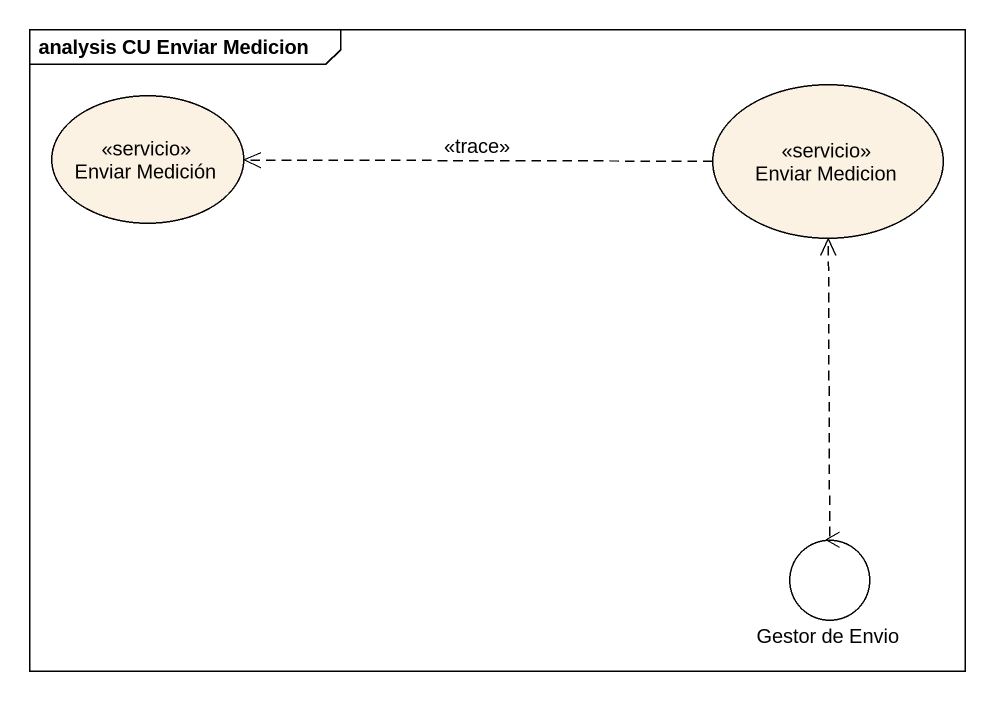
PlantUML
@startuml
mainframe analysis CU Enviar Medicion
usecase "Enviar Medición" as Enviar_Medición <<servicio>>
usecase "Enviar Medicion" as Enviar_Medicion <<servicio>>
control "Gestor de Envio" as Gestor_de_Envio
Enviar_Medicion .left.> Enviar_Medición : <<trace>>
Gestor_de_Envio .up.> Enviar_Medicion
@enduml
